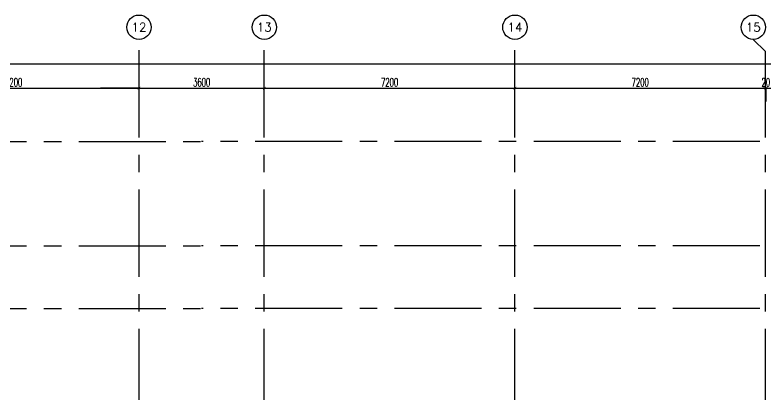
# Model space of a CAD drawing. Extents: x 88852.7 to 88945.7, y 39921.6 to 40001.1.
# Drawn here: x 88871.61 to 88893.18, y 39990.22 to 40001.13 of the extents above; entities that cross this region are included whole.
import ezdxf
from ezdxf.enums import TextEntityAlignment as Align

# ---------------------------------------------------------------- set-up
doc = ezdxf.new("R2010")
doc.units = 0
doc.header["$MEASUREMENT"] = 0
doc.header["$PDMODE"] = 34
doc.linetypes.add('CENTERX2', pattern=[4, 2.5, -0.5, 0.5, -0.5])
doc.layers.get('0').update_dxf_attribs({"linetype": 'CONTINUOUS'})
doc.layers.get('DEFPOINTS').update_dxf_attribs({"linetype": 'CONTINUOUS'})
for name, color, linetype in [('AX', 6, 'CONTINUOUS'), ('AX-CR', 2, 'CONTINUOUS'), ('AX-DIM', 4, 'CONTINUOUS'), ('AX-TXT', 2, 'CONTINUOUS'), ('AXES', 11, 'CENTERX2')]:
    doc.layers.add(name, color=color, linetype=linetype)
doc.styles.add('ROMANS', font='ROMANS.shx', dxfattribs={"width": 0.6})
doc.dimstyles.new('DIM-OUT', dxfattribs={"dimscale": 0, "dimtxt": 0.24, "dimasz": 0.08, "dimexe": 0.02, "dimexo": 0.02, "dimgap": 0.05, "dimtad": 1, "dimdec": 0, "dimlfac": 1000, "dimzin": 0, "dimdsep": 46, "dimtxsty": 'ROMANS', "dimblk1": 'ARCHTICK', "dimblk2": 'ARCHTICK', "dimsah": 1, "dimcen": 0.01, "dimdle": 0.08, "dimclrd": 4, "dimclre": 4, "dimclrt": 2, "dimadec": 0, "dimazin": 0, "dimtp": 2, "dimtm": 2, "dimtfac": 0.1142857142857143, "dimtdec": 0, "dimtix": 1, "dimtmove": 2, "dimatfit": 3, "dimldrblk": 'ARCHTICK', "dimfxl": 0, "dimtolj": 1, "dimtzin": 0, "dimarcsym": 0})

# ---------------------------------------------------------------- blocks, each defined once
blk = doc.blocks.new('_ARCHTICK')
at = {"color": 0, "linetype": 'ByBlock', "const_width": 0.15}
blk.add_lwpolyline([(-0.5, -0.5), (0.5, 0.5)], dxfattribs=at)
blk = doc.blocks.new('*D599')
at = {"layer": 'AX-DIM', "color": 4, "lineweight": -2}
for p, q in [((88860.69025844976, 39999.72794392368), (88935.54025844975, 39999.72794392368)), ((88860.77025844976, 39995.08988482877), (88860.77025844976, 39999.74794392368)), ((88935.46025844975, 39987.56956244051), (88935.46025844975, 39999.74794392368))]:
    blk.add_line(p, q, dxfattribs=at)
at = {"layer": 'DEFPOINTS', "color": 0}
for p in [(88935.46025844975, 39999.72794392368), (88860.77025844976, 39995.06988482877), (88935.46025844975, 39987.54956244052)]:
    blk.add_point(p, dxfattribs=at)
at = {"layer": 'AX-DIM', "color": 4, "lineweight": -2, "xscale": 0.08, "yscale": 0.08, "zscale": 0.08, "rotation": 180}
blk.add_blockref('_ARCHTICK', (88860.77025844976, 39999.72794392368), dxfattribs=at)
at = {"layer": 'AX-DIM', "color": 4, "lineweight": -2, "xscale": 0.08, "yscale": 0.08, "zscale": 0.08}
blk.add_blockref('_ARCHTICK', (88935.46025844975, 39999.72794392368), dxfattribs=at)
at = {"layer": 'AX-DIM', "color": 2, "insert": (88898.11525844975, 39999.89794392368), "char_height": 0.24, "attachment_point": 5, "style": 'ROMANS'}
blk.add_mtext('\\A1;74690', dxfattribs=at)
blk = doc.blocks.new('*D600')
at = {"layer": 'AX-DIM', "color": 4, "lineweight": -2}
for p, q in [((88875.09025844974, 39999.02794392368), (88878.85025844975, 39999.02794392368)), ((88875.17025844974, 39998.64794392368), (88875.17025844974, 39999.04794392368)), ((88878.77025844975, 39998.64794392368), (88878.77025844975, 39999.04794392368))]:
    blk.add_line(p, q, dxfattribs=at)
at = {"layer": 'DEFPOINTS', "color": 0}
for p in [(88878.77025844975, 39999.02794392368), (88875.17025844974, 39998.62794392368), (88878.77025844975, 39998.62794392368)]:
    blk.add_point(p, dxfattribs=at)
at = {"layer": 'AX-DIM', "color": 4, "lineweight": -2, "xscale": 0.08, "yscale": 0.08, "zscale": 0.08, "rotation": 180}
blk.add_blockref('_ARCHTICK', (88875.17025844974, 39999.02794392368), dxfattribs=at)
at = {"layer": 'AX-DIM', "color": 4, "lineweight": -2, "xscale": 0.08, "yscale": 0.08, "zscale": 0.08}
blk.add_blockref('_ARCHTICK', (88878.77025844975, 39999.02794392368), dxfattribs=at)
at = {"layer": 'AX-DIM', "color": 2, "insert": (88876.97025844974, 39999.19794392368), "char_height": 0.24, "attachment_point": 5, "style": 'ROMANS'}
blk.add_mtext('\\A1;3600', dxfattribs=at)
blk = doc.blocks.new('*D601')
at = {"layer": 'AX-DIM', "color": 4, "lineweight": -2}
for p, q in [((88875.09025844974, 39999.02794392368), (88878.85025844975, 39999.02794392368)), ((88875.17025844974, 39998.64794392368), (88875.17025844974, 39999.04794392368)), ((88878.77025844975, 39998.64794392368), (88878.77025844975, 39999.04794392368))]:
    blk.add_line(p, q, dxfattribs=at)
at = {"layer": 'DEFPOINTS', "color": 0}
for p in [(88878.77025844975, 39999.02794392368), (88875.17025844974, 39998.62794392368), (88878.77025844975, 39998.62794392368)]:
    blk.add_point(p, dxfattribs=at)
at = {"layer": 'AX-DIM', "color": 4, "lineweight": -2, "xscale": 0.08, "yscale": 0.08, "zscale": 0.08, "rotation": 180}
blk.add_blockref('_ARCHTICK', (88875.17025844974, 39999.02794392368), dxfattribs=at)
at = {"layer": 'AX-DIM', "color": 4, "lineweight": -2, "xscale": 0.08, "yscale": 0.08, "zscale": 0.08}
blk.add_blockref('_ARCHTICK', (88878.77025844975, 39999.02794392368), dxfattribs=at)
at = {"layer": 'AX-DIM', "color": 2, "insert": (88876.97025844974, 39999.19794392368), "char_height": 0.24, "attachment_point": 5, "style": 'ROMANS'}
blk.add_mtext('\\A1;3600', dxfattribs=at)
blk = doc.blocks.new('*D602')
at = {"layer": 'AX-DIM', "color": 4, "lineweight": -2}
for p, q in [((88875.09025844974, 39999.02794392368), (88878.85025844975, 39999.02794392368)), ((88875.17025844974, 39998.64794392368), (88875.17025844974, 39999.04794392368)), ((88878.77025844975, 39998.64794392368), (88878.77025844975, 39999.04794392368))]:
    blk.add_line(p, q, dxfattribs=at)
at = {"layer": 'DEFPOINTS', "color": 0}
for p in [(88878.77025844975, 39999.02794392368), (88875.17025844974, 39998.62794392368), (88878.77025844975, 39998.62794392368)]:
    blk.add_point(p, dxfattribs=at)
at = {"layer": 'AX-DIM', "color": 4, "lineweight": -2, "xscale": 0.08, "yscale": 0.08, "zscale": 0.08, "rotation": 180}
blk.add_blockref('_ARCHTICK', (88875.17025844974, 39999.02794392368), dxfattribs=at)
at = {"layer": 'AX-DIM', "color": 4, "lineweight": -2, "xscale": 0.08, "yscale": 0.08, "zscale": 0.08}
blk.add_blockref('_ARCHTICK', (88878.77025844975, 39999.02794392368), dxfattribs=at)
at = {"layer": 'AX-DIM', "color": 2, "insert": (88876.97025844974, 39999.19794392368), "char_height": 0.24, "attachment_point": 5, "style": 'ROMANS'}
blk.add_mtext('\\A1;3600', dxfattribs=at)
blk = doc.blocks.new('*D605')
at = {"layer": 'AX-DIM', "color": 4, "lineweight": -2}
for p, q in [((88867.89025844974, 39999.02794392368), (88875.25025844974, 39999.02794392368)), ((88867.97025844974, 39998.64794392368), (88867.97025844974, 39999.04794392368)), ((88875.17025844974, 39998.64794392368), (88875.17025844974, 39999.04794392368))]:
    blk.add_line(p, q, dxfattribs=at)
at = {"layer": 'DEFPOINTS', "color": 0}
for p in [(88875.17025844974, 39999.02794392368), (88867.97025844974, 39998.62794392368), (88875.17025844974, 39998.62794392368)]:
    blk.add_point(p, dxfattribs=at)
at = {"layer": 'AX-DIM', "color": 4, "lineweight": -2, "xscale": 0.08, "yscale": 0.08, "zscale": 0.08, "rotation": 180}
blk.add_blockref('_ARCHTICK', (88867.97025844974, 39999.02794392368), dxfattribs=at)
at = {"layer": 'AX-DIM', "color": 4, "lineweight": -2, "xscale": 0.08, "yscale": 0.08, "zscale": 0.08}
blk.add_blockref('_ARCHTICK', (88875.17025844974, 39999.02794392368), dxfattribs=at)
at = {"layer": 'AX-DIM', "color": 2, "insert": (88871.57025844973, 39999.19794392368), "char_height": 0.24, "attachment_point": 5, "style": 'ROMANS'}
blk.add_mtext('\\A1;7200', dxfattribs=at)
blk = doc.blocks.new('*D634')
at = {"layer": 'AX-DIM', "color": 4, "lineweight": -2}
for p, q in [((88893.17025844974, 39999.02794392368), (88893.09025844974, 39999.02794392368)), ((88893.17025844974, 39998.64794392368), (88893.17025844974, 39999.04794392368)), ((88893.17025844974, 39999.02794392368), (88893.19025844974, 39999.02794392368)), ((88893.19025844974, 39998.64794392368), (88893.19025844974, 39999.04794392368)), ((88893.19025844974, 39999.02794392368), (88893.27025844975, 39999.02794392368))]:
    blk.add_line(p, q, dxfattribs=at)
at = {"layer": 'DEFPOINTS', "color": 0}
for p in [(88893.19025844974, 39999.02794392368), (88893.17025844974, 39998.62794392368), (88893.19025844974, 39998.62794392368)]:
    blk.add_point(p, dxfattribs=at)
at = {"layer": 'AX-DIM', "color": 4, "lineweight": -2, "xscale": 0.08, "yscale": 0.08, "zscale": 0.08}
blk.add_blockref('_ARCHTICK', (88893.17025844974, 39999.02794392368), dxfattribs=at)
at = {"layer": 'AX-DIM', "color": 4, "lineweight": -2, "xscale": 0.08, "yscale": 0.08, "zscale": 0.08, "rotation": 180}
blk.add_blockref('_ARCHTICK', (88893.19025844974, 39999.02794392368), dxfattribs=at)
at = {"layer": 'AX-DIM', "color": 2, "insert": (88893.18025844975, 39999.19794392368), "char_height": 0.24, "attachment_point": 5, "style": 'ROMANS'}
blk.add_mtext('\\A1;20', dxfattribs=at)
blk = doc.blocks.new('*D635')
at = {"layer": 'AX-DIM', "color": 4, "lineweight": -2}
for p, q in [((88893.11025844974, 39999.02794392368), (88898.07025844975, 39999.02794392368)), ((88893.19025844974, 39998.64794392368), (88893.19025844974, 39999.04794392368)), ((88897.99025844975, 39998.64794392368), (88897.99025844975, 39999.04794392368))]:
    blk.add_line(p, q, dxfattribs=at)
at = {"layer": 'DEFPOINTS', "color": 0}
for p in [(88897.99025844975, 39999.02794392368), (88893.19025844974, 39998.62794392368), (88897.99025844975, 39998.62794392368)]:
    blk.add_point(p, dxfattribs=at)
at = {"layer": 'AX-DIM', "color": 4, "lineweight": -2, "xscale": 0.08, "yscale": 0.08, "zscale": 0.08, "rotation": 180}
blk.add_blockref('_ARCHTICK', (88893.19025844974, 39999.02794392368), dxfattribs=at)
at = {"layer": 'AX-DIM', "color": 4, "lineweight": -2, "xscale": 0.08, "yscale": 0.08, "zscale": 0.08}
blk.add_blockref('_ARCHTICK', (88897.99025844975, 39999.02794392368), dxfattribs=at)
at = {"layer": 'AX-DIM', "color": 2, "insert": (88895.59025844975, 39999.19794392368), "char_height": 0.24, "attachment_point": 5, "style": 'ROMANS'}
blk.add_mtext('\\A1;4800', dxfattribs=at)
blk = doc.blocks.new('*D636')
at = {"layer": 'AX-DIM', "color": 4, "lineweight": -2}
for p, q in [((88878.69025844974, 39999.02794392368), (88886.05025844974, 39999.02794392368)), ((88878.77025844975, 39998.64794392368), (88878.77025844975, 39999.04794392368)), ((88885.97025844974, 39998.64794392368), (88885.97025844974, 39999.04794392368))]:
    blk.add_line(p, q, dxfattribs=at)
at = {"layer": 'DEFPOINTS', "color": 0}
for p in [(88885.97025844974, 39999.02794392368), (88878.77025844975, 39998.62794392368), (88885.97025844974, 39998.62794392368)]:
    blk.add_point(p, dxfattribs=at)
at = {"layer": 'AX-DIM', "color": 4, "lineweight": -2, "xscale": 0.08, "yscale": 0.08, "zscale": 0.08, "rotation": 180}
blk.add_blockref('_ARCHTICK', (88878.77025844975, 39999.02794392368), dxfattribs=at)
at = {"layer": 'AX-DIM', "color": 4, "lineweight": -2, "xscale": 0.08, "yscale": 0.08, "zscale": 0.08}
blk.add_blockref('_ARCHTICK', (88885.97025844974, 39999.02794392368), dxfattribs=at)
at = {"layer": 'AX-DIM', "color": 2, "insert": (88882.37025844975, 39999.19794392368), "char_height": 0.24, "attachment_point": 5, "style": 'ROMANS'}
blk.add_mtext('\\A1;7200', dxfattribs=at)
blk = doc.blocks.new('*D637')
at = {"layer": 'AX-DIM', "color": 4, "lineweight": -2}
for p, q in [((88885.89025844974, 39999.02794392368), (88893.25025844974, 39999.02794392368)), ((88885.97025844974, 39998.64794392368), (88885.97025844974, 39999.04794392368)), ((88893.17025844974, 39998.64794392368), (88893.17025844974, 39999.04794392368))]:
    blk.add_line(p, q, dxfattribs=at)
at = {"layer": 'DEFPOINTS', "color": 0}
for p in [(88893.17025844974, 39999.02794392368), (88885.97025844974, 39998.62794392368), (88893.17025844974, 39998.62794392368)]:
    blk.add_point(p, dxfattribs=at)
at = {"layer": 'AX-DIM', "color": 4, "lineweight": -2, "xscale": 0.08, "yscale": 0.08, "zscale": 0.08, "rotation": 180}
blk.add_blockref('_ARCHTICK', (88885.97025844974, 39999.02794392368), dxfattribs=at)
at = {"layer": 'AX-DIM', "color": 4, "lineweight": -2, "xscale": 0.08, "yscale": 0.08, "zscale": 0.08}
blk.add_blockref('_ARCHTICK', (88893.17025844974, 39999.02794392368), dxfattribs=at)
at = {"layer": 'AX-DIM', "color": 2, "insert": (88889.57025844973, 39999.19794392368), "char_height": 0.24, "attachment_point": 5, "style": 'ROMANS'}
blk.add_mtext('\\A1;7200', dxfattribs=at)
blk = doc.blocks.new('*D639')
at = {"layer": 'AX-DIM', "color": 4, "lineweight": -2}
for p, q in [((88875.09025844974, 39999.02794392368), (88878.85025844975, 39999.02794392368)), ((88875.17025844974, 39998.64794392368), (88875.17025844974, 39999.04794392368)), ((88878.77025844975, 39998.64794392368), (88878.77025844975, 39999.04794392368))]:
    blk.add_line(p, q, dxfattribs=at)
at = {"layer": 'DEFPOINTS', "color": 0}
for p in [(88878.77025844975, 39999.02794392368), (88875.17025844974, 39998.62794392368), (88878.77025844975, 39998.62794392368)]:
    blk.add_point(p, dxfattribs=at)
at = {"layer": 'AX-DIM', "color": 4, "lineweight": -2, "xscale": 0.08, "yscale": 0.08, "zscale": 0.08, "rotation": 180}
blk.add_blockref('_ARCHTICK', (88875.17025844974, 39999.02794392368), dxfattribs=at)
at = {"layer": 'AX-DIM', "color": 4, "lineweight": -2, "xscale": 0.08, "yscale": 0.08, "zscale": 0.08}
blk.add_blockref('_ARCHTICK', (88878.77025844975, 39999.02794392368), dxfattribs=at)
at = {"layer": 'AX-DIM', "color": 2, "insert": (88876.97025844974, 39999.19794392368), "char_height": 0.24, "attachment_point": 5, "style": 'ROMANS'}
blk.add_mtext('\\A1;3600', dxfattribs=at)
blk = doc.blocks.new('AXU')
at = {"layer": 'AX-CR'}
blk.add_circle((0, 350), 350.0000000000014, dxfattribs=at)
at = {"layer": 'AX-TXT', "style": 'ROMANS'}
blk.add_attdef('AX', text='', height=250, dxfattribs=at).set_placement((0, 350), align=Align.MIDDLE)

msp = doc.modelspace()

# ---------------------------------------------------------------- linework, layer by layer
at = {"layer": 'AX-DIM'}
for p, q in [((88876.89025844976, 39999.72794392369), (88880.23446203898, 39999.72794392369)), ((88875.17025844975, 39999.02794392368), (88874.0626642375, 39999.02794392368)), ((88878.77025844975, 39999.02794392368), (88880.23446203898, 39999.02794392368))]:
    msp.add_line(p, q, dxfattribs=at)
at = {"layer": 'AXES'}
for p, q in [((88875.17025844975, 39921.61526879654), (88875.17025844975, 40000.42794392369)), ((88878.77025844975, 39921.61526879654), (88878.77025844975, 40000.42794392369)), ((88885.97025844976, 39921.61526879654), (88885.97025844976, 40000.42794392369)), ((88893.17025844975, 40000.07794392369), (88892.82025844975, 40000.42794392369)), ((88893.17025844975, 39921.61526879654), (88893.17025844975, 40000.07794392369)), ((88853.43860656461, 39997.49956244052), (88876.97025844976, 39997.49956244052)), ((88945.01025844975, 39997.49956244052), (88876.97025844976, 39997.49956244052)), ((88853.43860656461, 39994.49956244052), (88876.97025844976, 39994.49956244052)), ((88945.01025844975, 39994.49956244052), (88876.97025844976, 39994.49956244052)), ((88853.43860656461, 39992.69956244052), (88876.97025844976, 39992.69956244052)), ((88945.01025844975, 39992.69956244052), (88876.97025844976, 39992.69956244052))]:
    msp.add_line(p, q, dxfattribs=at)

# ---------------------------------------------------------------- block references
at = {"layer": 'AX', "xscale": 0.001000000003841706, "yscale": 0.000999999996565748, "zscale": 0.001}
for p, values in [((88875.17025844975, 40000.42794392369), {'AX': '12'}), ((88875.17025844975, 40000.42794392369), {'AX': '12'}), ((88878.77025844975, 40000.42794392369), {'AX': '13'}), ((88878.77025844975, 40000.42794392369), {'AX': '13'})]:
    msp.add_blockref('AXU', p, dxfattribs=at).add_auto_attribs(values)
at = {"layer": 'AXES', "xscale": 0.001000000003841706, "yscale": 0.000999999996565748, "zscale": 0.001}
for p, values in [((88875.17025844975, 40000.42794392369), {'AX': '12'}), ((88875.17025844975, 40000.42794392369), {'AX': '12'}), ((88878.77025844975, 40000.42794392369), {'AX': '13'}), ((88878.77025844975, 40000.42794392369), {'AX': '13'}), ((88885.97025844976, 40000.42794392369), {'AX': '14'}), ((88892.82025844975, 40000.42794392369), {'AX': '15'})]:
    msp.add_blockref('AXU', p, dxfattribs=at).add_auto_attribs(values)

# ---------------------------------------------------------------- dimensions: what is measured, and where the dimension line sits
at = {"layer": 'AX-DIM'}
for base, p1, p2, picture, middle in [((88935.46025844975, 39999.72794392368), (88860.77025844976, 39995.06988482877), (88935.46025844975, 39987.54956244052), '*D599', (88898.11525844975, 39999.89794392368)), ((88875.17025844974, 39999.02794392368), (88867.97025844974, 39998.62794392368), (88875.17025844974, 39998.62794392368), '*D605', (88871.57025844973, 39999.19794392368)), ((88878.77025844975, 39999.02794392368), (88875.17025844974, 39998.62794392368), (88878.77025844975, 39998.62794392368), '*D600', (88876.97025844974, 39999.19794392368)), ((88878.77025844975, 39999.02794392368), (88875.17025844974, 39998.62794392368), (88878.77025844975, 39998.62794392368), '*D601', (88876.97025844974, 39999.19794392368)), ((88878.77025844975, 39999.02794392368), (88875.17025844974, 39998.62794392368), (88878.77025844975, 39998.62794392368), '*D602', (88876.97025844974, 39999.19794392368)), ((88878.77025844975, 39999.02794392368), (88875.17025844974, 39998.62794392368), (88878.77025844975, 39998.62794392368), '*D639', (88876.97025844974, 39999.19794392368)), ((88885.97025844974, 39999.02794392368), (88878.77025844975, 39998.62794392368), (88885.97025844974, 39998.62794392368), '*D636', (88882.37025844975, 39999.19794392368)), ((88893.17025844974, 39999.02794392368), (88885.97025844974, 39998.62794392368), (88893.17025844974, 39998.62794392368), '*D637', (88889.57025844973, 39999.19794392368)), ((88893.19025844974, 39999.02794392368), (88893.17025844974, 39998.62794392368), (88893.19025844974, 39998.62794392368), '*D634', (88893.18025844975, 39999.19794392368)), ((88897.99025844975, 39999.02794392368), (88893.19025844974, 39998.62794392368), (88897.99025844975, 39998.62794392368), '*D635', (88895.59025844975, 39999.19794392368))]:
    dim = msp.add_linear_dim(base=base, p1=p1, p2=p2, dimstyle='DIM-OUT', override={"dimscale": 1}, dxfattribs=at)
    dim.commit()
    dim.dimension.update_dxf_attribs({"geometry": picture, "text_midpoint": middle})

doc.saveas('drawing.dxf')
